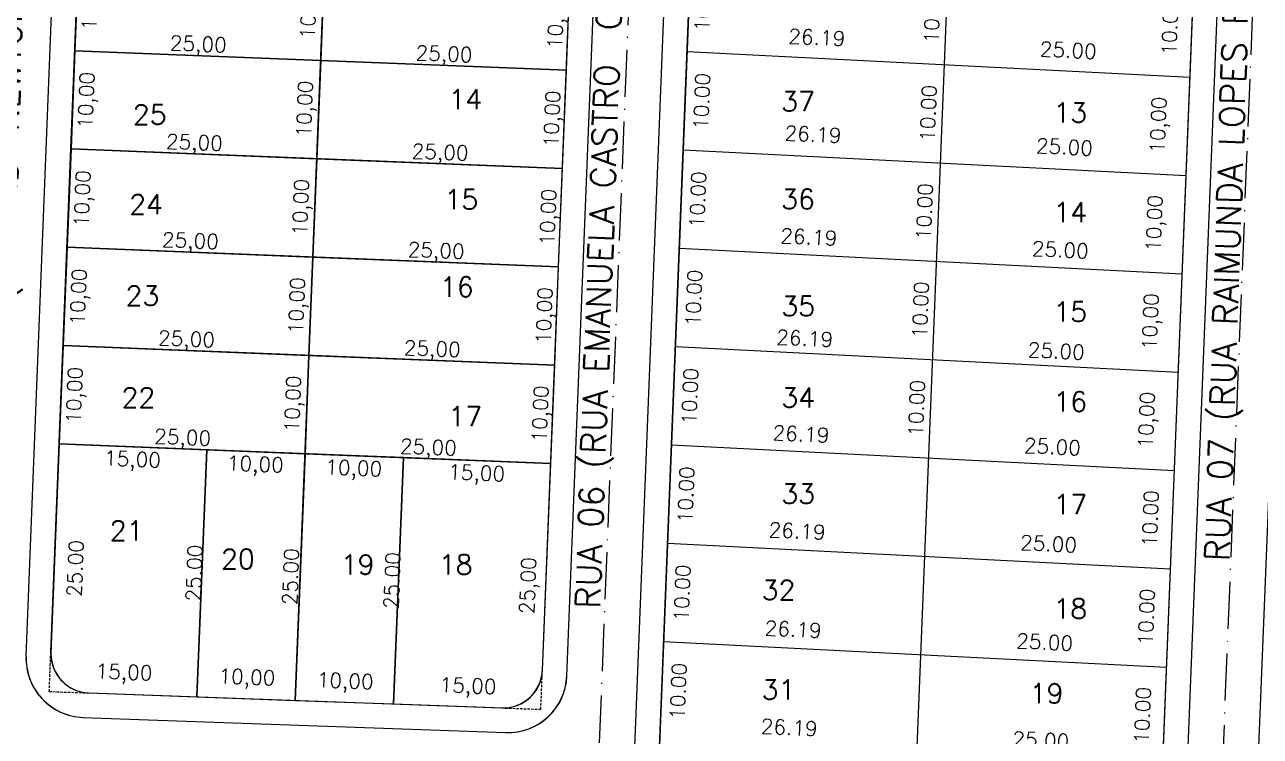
# Model space of a CAD drawing. Header units: millimetres. Extents: x 1794 to 8081, y 409 to 2272.
# Drawn here: x 5747 to 5872.6, y 825.3 to 897.6 of the extents above; entities that cross this region are included whole.
import ezdxf
from ezdxf.enums import TextEntityAlignment as Align

# ---------------------------------------------------------------- set-up
doc = ezdxf.new("R2010")
doc.units = ezdxf.units.MM
doc.linetypes.add('ACAD_ISO10W100', pattern=[18, 12, -3, 0, -3])
doc.linetypes.add('HIDDEN', pattern=[0.375, 0.25, -0.125])
for name, color, linetype in [('02 - EIXO VIA', 2, 'ACAD_ISO10W100'), ('03 - CALÇADA', 1, 'Continuous'), ('BOUNDARY LOTES', 2, 'Continuous'), ('boundary quadras', 232, 'Continuous'), ('COT', 8, 'Continuous'), ('LOTES', 2, 'Continuous'), ('PROJEÇÃO', 8, 'HIDDEN'), ('QUADRAS', 3, 'Continuous'), ('texto - ruas', 2, 'Continuous'), ('Texto Lotes', 31, 'Continuous')]:
    doc.layers.add(name, color=color, linetype=linetype)
doc.styles.add('arcad1', font='romans.shx')
doc.dimstyles.new('REGIS', dxfattribs={"dimtxt": 1.5, "dimasz": 0.12, "dimexe": 0, "dimexo": 0, "dimgap": 0, "dimtad": 0, "dimzin": 4, "dimdsep": 46, "dimtxsty": 'arcad1', "dimblk1": 'BOLA', "dimblk2": 'BOLA', "dimsah": 1, "dimcen": 0.12, "dimse1": 1, "dimse2": 1, "dimsd1": 1, "dimsd2": 1, "dimclrd": 256, "dimclre": 8, "dimclrt": 1, "dimadec": 0, "dimazin": 0, "dimtfac": 1.2, "dimtix": 1, "dimtmove": 2, "dimatfit": 3, "dimldrblk": 'BOLA', "dimfxl": 0, "dimfxlon": 1, "dimtvp": 2, "dimtolj": 1, "dimtzin": 4, "dimarcsym": 0})

# ---------------------------------------------------------------- blocks, each defined once
blk = doc.blocks.new('*D857')
at = {"layer": 'Defpoints', "color": 0}
for p in [(5814.73, 904.84), (5814.33, 894.85), (5818.73, 894.67)]:
    blk.add_point(p, dxfattribs=at)
at = {"layer": 'COT', "color": 1, "insert": (5815.93, 899.79), "char_height": 1.5, "attachment_point": 5, "rotation": 87.719, "style": 'arcad1'}
blk.add_mtext('\\A1;10.00', dxfattribs=at)
blk = doc.blocks.new('BOLA')
for p, q in [((-1, 0), (1, 0)), ((0, -1), (0, 1))]:
    blk.add_line(p, q)
blk.add_circle((0, 0), 0.3)
blk = doc.blocks.new('*D858')
at = {"layer": 'Defpoints', "color": 0}
for p in [(5814.33, 894.85), (5813.94, 884.86), (5818.61, 884.67)]:
    blk.add_point(p, dxfattribs=at)
at = {"layer": 'COT', "color": 1, "insert": (5815.82, 889.79), "char_height": 1.5, "attachment_point": 5, "rotation": 87.719, "style": 'arcad1'}
blk.add_mtext('\\A1;10.00', dxfattribs=at)
blk = doc.blocks.new('*D859')
at = {"layer": 'Defpoints', "color": 0}
for p in [(5813.94, 884.86), (5813.54, 874.86), (5818.22, 874.68)]:
    blk.add_point(p, dxfattribs=at)
at = {"layer": 'COT', "color": 1, "insert": (5815.42, 879.79), "char_height": 1.5, "attachment_point": 5, "rotation": 87.719, "style": 'arcad1'}
blk.add_mtext('\\A1;10.00', dxfattribs=at)
blk = doc.blocks.new('*D860')
at = {"layer": 'Defpoints', "color": 0}
for p in [(5813.54, 874.86), (5813.14, 864.87), (5817.82, 864.68)]:
    blk.add_point(p, dxfattribs=at)
at = {"layer": 'COT', "color": 1, "insert": (5815.02, 869.8), "char_height": 1.5, "attachment_point": 5, "rotation": 87.719, "style": 'arcad1'}
blk.add_mtext('\\A1;10.00', dxfattribs=at)
blk = doc.blocks.new('*D861')
at = {"layer": 'Defpoints', "color": 0}
for p in [(5813.14, 864.87), (5812.74, 854.88), (5817.42, 854.69)]:
    blk.add_point(p, dxfattribs=at)
at = {"layer": 'COT', "color": 1, "insert": (5814.62, 859.81), "char_height": 1.5, "attachment_point": 5, "rotation": 87.719, "style": 'arcad1'}
blk.add_mtext('\\A1;10.00', dxfattribs=at)
blk = doc.blocks.new('*D862')
at = {"layer": 'Defpoints', "color": 0}
for p in [(5812.74, 854.88), (5812.34, 844.89), (5817.02, 844.7)]:
    blk.add_point(p, dxfattribs=at)
at = {"layer": 'COT', "color": 1, "insert": (5814.22, 849.81), "char_height": 1.5, "attachment_point": 5, "rotation": 87.719, "style": 'arcad1'}
blk.add_mtext('\\A1;10.00', dxfattribs=at)
blk = doc.blocks.new('*D863')
at = {"layer": 'Defpoints', "color": 0}
for p in [(5812.34, 844.89), (5811.95, 834.89), (5816.62, 834.71)]:
    blk.add_point(p, dxfattribs=at)
at = {"layer": 'COT', "color": 1, "insert": (5813.83, 839.82), "char_height": 1.5, "attachment_point": 5, "rotation": 87.719, "style": 'arcad1'}
blk.add_mtext('\\A1;10.00', dxfattribs=at)
blk = doc.blocks.new('*D864')
at = {"layer": 'Defpoints', "color": 0}
for p in [(5811.95, 834.89), (5811.55, 824.9), (5816.23, 824.71)]:
    blk.add_point(p, dxfattribs=at)
at = {"layer": 'COT', "color": 1, "insert": (5813.43, 829.83), "char_height": 1.5, "attachment_point": 5, "rotation": 87.719, "style": 'arcad1'}
blk.add_mtext('\\A1;10.00', dxfattribs=at)
blk = doc.blocks.new('*D875')
at = {"layer": 'Defpoints', "color": 0}
for p in [(5840.89, 903.51), (5840.49, 893.52), (5842.05, 893.46)]:
    blk.add_point(p, dxfattribs=at)
at = {"layer": 'COT', "color": 1, "insert": (5839.25, 898.58), "char_height": 1.5, "attachment_point": 5, "rotation": 87.719, "style": 'arcad1'}
blk.add_mtext('\\A1;10.00', dxfattribs=at)
blk = doc.blocks.new('*D876')
at = {"layer": 'Defpoints', "color": 0}
for p in [(5840.49, 893.52), (5840.09, 883.53), (5841.65, 883.47)]:
    blk.add_point(p, dxfattribs=at)
at = {"layer": 'COT', "color": 1, "insert": (5838.85, 888.58), "char_height": 1.5, "attachment_point": 5, "rotation": 87.719, "style": 'arcad1'}
blk.add_mtext('\\A1;10.00', dxfattribs=at)
blk = doc.blocks.new('*D877')
at = {"layer": 'Defpoints', "color": 0}
for p in [(5840.09, 883.53), (5839.69, 873.54), (5841.26, 873.47)]:
    blk.add_point(p, dxfattribs=at)
at = {"layer": 'COT', "color": 1, "insert": (5838.46, 878.59), "char_height": 1.5, "attachment_point": 5, "rotation": 87.719, "style": 'arcad1'}
blk.add_mtext('\\A1;10.00', dxfattribs=at)
blk = doc.blocks.new('*D878')
at = {"layer": 'Defpoints', "color": 0}
for p in [(5839.69, 873.54), (5839.3, 863.54), (5840.86, 863.48)]:
    blk.add_point(p, dxfattribs=at)
at = {"layer": 'COT', "color": 1, "insert": (5838.06, 868.6), "char_height": 1.5, "attachment_point": 5, "rotation": 87.719, "style": 'arcad1'}
blk.add_mtext('\\A1;10.00', dxfattribs=at)
blk = doc.blocks.new('*D879')
at = {"layer": 'Defpoints', "color": 0}
for p in [(5839.3, 863.54), (5838.9, 853.55), (5840.46, 853.49)]:
    blk.add_point(p, dxfattribs=at)
at = {"layer": 'COT', "color": 1, "insert": (5837.66, 858.6), "char_height": 1.5, "attachment_point": 5, "rotation": 87.719, "style": 'arcad1'}
blk.add_mtext('\\A1;10.00', dxfattribs=at)
blk = doc.blocks.new('*D887')
at = {"layer": 'Defpoints', "color": 0}
for p in [(5865.86, 902.25), (5865.46, 892.25), (5866.21, 892.23)]:
    blk.add_point(p, dxfattribs=at)
at = {"layer": 'COT', "color": 1, "insert": (5863.41, 897.34), "char_height": 1.5, "attachment_point": 5, "rotation": 87.719, "style": 'arcad1'}
blk.add_mtext('\\A1;10.00', dxfattribs=at)
blk = doc.blocks.new('*D888')
at = {"layer": 'Defpoints', "color": 0}
for p in [(5863.87, 852.28), (5863.47, 842.29), (5864.22, 842.26)]:
    blk.add_point(p, dxfattribs=at)
at = {"layer": 'COT', "color": 1, "insert": (5861.42, 847.38), "char_height": 1.5, "attachment_point": 5, "rotation": 87.719, "style": 'arcad1'}
blk.add_mtext('\\A1;10.00', dxfattribs=at)
blk = doc.blocks.new('*D889')
at = {"layer": 'Defpoints', "color": 0}
for p in [(5863.47, 842.29), (5863.07, 832.3), (5863.82, 832.27)]:
    blk.add_point(p, dxfattribs=at)
at = {"layer": 'COT', "color": 1, "insert": (5861.02, 837.38), "char_height": 1.5, "attachment_point": 5, "rotation": 87.719, "style": 'arcad1'}
blk.add_mtext('\\A1;10.00', dxfattribs=at)
blk = doc.blocks.new('*D890')
at = {"layer": 'Defpoints', "color": 0}
for p in [(5863.07, 832.3), (5862.67, 822.31), (5863.42, 822.28)]:
    blk.add_point(p, dxfattribs=at)
at = {"layer": 'COT', "color": 1, "insert": (5860.62, 827.39), "char_height": 1.5, "attachment_point": 5, "rotation": 87.719, "style": 'arcad1'}
blk.add_mtext('\\A1;10.00', dxfattribs=at)
blk = doc.blocks.new('*D905')
at = {"layer": 'Defpoints', "color": 0}
for p in [(5811.55, 824.9), (5837.7, 823.57), (5837.65, 822.5)]:
    blk.add_point(p, dxfattribs=at)
at = {"layer": 'COT', "color": 1, "insert": (5824.72, 826.16), "char_height": 1.5, "attachment_point": 5, "rotation": 357.0961, "style": 'arcad1'}
blk.add_mtext('\\A1;26.19', dxfattribs=at)
blk = doc.blocks.new('*D194')
at = {"layer": 'Defpoints', "color": 0}
for p in [(5837.7, 823.57), (5862.67, 822.31), (5862.62, 821.24)]:
    blk.add_point(p, dxfattribs=at)
at = {"layer": 'COT', "color": 1, "insert": (5850.29, 824.87), "char_height": 1.5, "attachment_point": 5, "rotation": 357.0961, "style": 'arcad1'}
blk.add_mtext('\\A1;25.00', dxfattribs=at)
blk = doc.blocks.new('*D906')
at = {"layer": 'Defpoints', "color": 0}
for p in [(5811.95, 834.89), (5838.1, 833.57), (5838.05, 832.48)]:
    blk.add_point(p, dxfattribs=at)
at = {"layer": 'COT', "color": 1, "insert": (5825.12, 836.14), "char_height": 1.5, "attachment_point": 5, "rotation": 357.0961, "style": 'arcad1'}
blk.add_mtext('\\A1;26.19', dxfattribs=at)
blk = doc.blocks.new('*D907')
at = {"layer": 'Defpoints', "color": 0}
for p in [(5838.1, 833.57), (5863.07, 832.3), (5863.02, 831.21)]:
    blk.add_point(p, dxfattribs=at)
at = {"layer": 'COT', "color": 1, "insert": (5850.68, 834.84), "char_height": 1.5, "attachment_point": 5, "rotation": 357.0961, "style": 'arcad1'}
blk.add_mtext('\\A1;25.00', dxfattribs=at)
blk = doc.blocks.new('*D908')
at = {"layer": 'Defpoints', "color": 0}
for p in [(5812.34, 844.89), (5838.5, 843.56), (5838.45, 842.47)]:
    blk.add_point(p, dxfattribs=at)
at = {"layer": 'COT', "color": 1, "insert": (5825.52, 846.13), "char_height": 1.5, "attachment_point": 5, "rotation": 357.0961, "style": 'arcad1'}
blk.add_mtext('\\A1;26.19', dxfattribs=at)
blk = doc.blocks.new('*D909')
at = {"layer": 'Defpoints', "color": 0}
for p in [(5838.5, 843.56), (5863.47, 842.29), (5863.41, 841.2)]:
    blk.add_point(p, dxfattribs=at)
at = {"layer": 'COT', "color": 1, "insert": (5851.08, 844.83), "char_height": 1.5, "attachment_point": 5, "rotation": 357.0961, "style": 'arcad1'}
blk.add_mtext('\\A1;25.00', dxfattribs=at)
blk = doc.blocks.new('*D910')
at = {"layer": 'Defpoints', "color": 0}
for p in [(5812.74, 854.88), (5838.9, 853.55), (5838.84, 852.33)]:
    blk.add_point(p, dxfattribs=at)
at = {"layer": 'COT', "color": 1, "insert": (5825.91, 855.99), "char_height": 1.5, "attachment_point": 5, "rotation": 357.0961, "style": 'arcad1'}
blk.add_mtext('\\A1;26.19', dxfattribs=at)
blk = doc.blocks.new('*D195')
at = {"layer": 'Defpoints', "color": 0}
for p in [(5838.9, 853.55), (5863.87, 852.28), (5863.81, 851.07)]:
    blk.add_point(p, dxfattribs=at)
at = {"layer": 'COT', "color": 1, "insert": (5851.47, 854.7), "char_height": 1.5, "attachment_point": 5, "rotation": 357.0961, "style": 'arcad1'}
blk.add_mtext('\\A1;25.00', dxfattribs=at)
blk = doc.blocks.new('*D196')
at = {"layer": 'Defpoints', "color": 0}
for p in [(5813.14, 864.87), (5839.3, 863.54), (5839.22, 862.05)]:
    blk.add_point(p, dxfattribs=at)
at = {"layer": 'COT', "color": 1, "insert": (5826.29, 865.71), "char_height": 1.5, "attachment_point": 5, "rotation": 357.0961, "style": 'arcad1'}
blk.add_mtext('\\A1;26.19', dxfattribs=at)
blk = doc.blocks.new('*D911')
at = {"layer": 'Defpoints', "color": 0}
for p in [(5839.3, 863.54), (5864.27, 862.28), (5864.19, 860.79)]:
    blk.add_point(p, dxfattribs=at)
at = {"layer": 'COT', "color": 1, "insert": (5851.86, 864.42), "char_height": 1.5, "attachment_point": 5, "rotation": 357.0961, "style": 'arcad1'}
blk.add_mtext('\\A1;25.00', dxfattribs=at)
blk = doc.blocks.new('*D912')
at = {"layer": 'Defpoints', "color": 0}
for p in [(5813.54, 874.86), (5839.69, 873.54), (5839.63, 872.35)]:
    blk.add_point(p, dxfattribs=at)
at = {"layer": 'COT', "color": 1, "insert": (5826.71, 876.01), "char_height": 1.5, "attachment_point": 5, "rotation": 357.0961, "style": 'arcad1'}
blk.add_mtext('\\A1;26.19', dxfattribs=at)
blk = doc.blocks.new('*D913')
at = {"layer": 'Defpoints', "color": 0}
for p in [(5839.69, 873.54), (5864.66, 872.27), (5864.6, 871.08)]:
    blk.add_point(p, dxfattribs=at)
at = {"layer": 'COT', "color": 1, "insert": (5852.27, 874.71), "char_height": 1.5, "attachment_point": 5, "rotation": 357.0961, "style": 'arcad1'}
blk.add_mtext('\\A1;25.00', dxfattribs=at)
blk = doc.blocks.new('*D914')
at = {"layer": 'Defpoints', "color": 0}
for p in [(5813.94, 884.86), (5840.09, 883.53), (5840.06, 882.79)]:
    blk.add_point(p, dxfattribs=at)
at = {"layer": 'COT', "color": 1, "insert": (5827.13, 886.45), "char_height": 1.5, "attachment_point": 5, "rotation": 357.0961, "style": 'arcad1'}
blk.add_mtext('\\A1;26.19', dxfattribs=at)
blk = doc.blocks.new('*D915')
at = {"layer": 'Defpoints', "color": 0}
for p in [(5840.09, 883.53), (5865.06, 882.26), (5865.02, 881.53)]:
    blk.add_point(p, dxfattribs=at)
at = {"layer": 'COT', "color": 1, "insert": (5852.69, 885.16), "char_height": 1.5, "attachment_point": 5, "rotation": 357.0961, "style": 'arcad1'}
blk.add_mtext('\\A1;25.00', dxfattribs=at)
blk = doc.blocks.new('*D197')
at = {"layer": 'Defpoints', "color": 0}
for p in [(5814.33, 894.85), (5840.49, 893.52), (5840.45, 892.63)]:
    blk.add_point(p, dxfattribs=at)
at = {"layer": 'COT', "color": 1, "insert": (5827.52, 896.29), "char_height": 1.5, "attachment_point": 5, "rotation": 357.0961, "style": 'arcad1'}
blk.add_mtext('\\A1;26.19', dxfattribs=at)
blk = doc.blocks.new('*D198')
at = {"layer": 'Defpoints', "color": 0}
for p in [(5840.49, 893.52), (5865.46, 892.25), (5865.42, 891.36)]:
    blk.add_point(p, dxfattribs=at)
at = {"layer": 'COT', "color": 1, "insert": (5853.08, 894.99), "char_height": 1.5, "attachment_point": 5, "rotation": 357.0961, "style": 'arcad1'}
blk.add_mtext('\\A1;25.00', dxfattribs=at)
blk = doc.blocks.new('*D1301')
at = {"layer": 'Defpoints', "color": 0}
for p in [(5777.49, 903.94), (5777.09, 893.95), (5779.44, 893.86)]:
    blk.add_point(p, dxfattribs=at)
at = {"layer": 'COT', "color": 1, "insert": (5776.07, 898.99), "char_height": 1.5, "attachment_point": 5, "rotation": 87.719, "style": 'arcad1'}
blk.add_mtext('\\A1;10,00', dxfattribs=at)
blk = doc.blocks.new('*D1302')
at = {"layer": 'Defpoints', "color": 0}
for p in [(5777.09, 893.95), (5776.69, 883.96), (5779.04, 883.86)]:
    blk.add_point(p, dxfattribs=at)
at = {"layer": 'COT', "color": 1, "insert": (5775.67, 889), "char_height": 1.5, "attachment_point": 5, "rotation": 87.719, "style": 'arcad1'}
blk.add_mtext('\\A1;10,00', dxfattribs=at)
blk = doc.blocks.new('*D1303')
at = {"layer": 'Defpoints', "color": 0}
for p in [(5776.69, 883.96), (5776.3, 873.97), (5778.64, 873.87)]:
    blk.add_point(p, dxfattribs=at)
at = {"layer": 'COT', "color": 1, "insert": (5775.27, 879.01), "char_height": 1.5, "attachment_point": 5, "rotation": 87.719, "style": 'arcad1'}
blk.add_mtext('\\A1;10,00', dxfattribs=at)
blk = doc.blocks.new('*D1304')
at = {"layer": 'Defpoints', "color": 0}
for p in [(5776.3, 873.97), (5775.9, 863.97), (5778.24, 863.88)]:
    blk.add_point(p, dxfattribs=at)
at = {"layer": 'COT', "color": 1, "insert": (5774.87, 869.02), "char_height": 1.5, "attachment_point": 5, "rotation": 87.719, "style": 'arcad1'}
blk.add_mtext('\\A1;10,00', dxfattribs=at)
blk = doc.blocks.new('*D1305')
at = {"layer": 'Defpoints', "color": 0}
for p in [(5775.9, 863.97), (5775.49, 853.98), (5777.84, 853.89)]:
    blk.add_point(p, dxfattribs=at)
at = {"layer": 'COT', "color": 1, "insert": (5774.47, 859.03), "char_height": 1.5, "attachment_point": 5, "rotation": 87.719, "style": 'arcad1'}
blk.add_mtext('\\A1;10,00', dxfattribs=at)
blk = doc.blocks.new('*D1306')
at = {"layer": 'Defpoints', "color": 0}
for p in [(5775.5, 853.98), (5774.59, 828.91), (5776.57, 828.84)]:
    blk.add_point(p, dxfattribs=at)
at = {"layer": 'COT', "color": 1, "insert": (5774.03, 841.48), "char_height": 1.5, "attachment_point": 5, "rotation": 87.9336, "style": 'arcad1'}
blk.add_mtext('\\A1;25.00', dxfattribs=at)
blk = doc.blocks.new('*D1307')
at = {"layer": 'Defpoints', "color": 0}
for p in [(5785.49, 853.58), (5787.84, 853.49), (5784.49, 828.55)]:
    blk.add_point(p, dxfattribs=at)
at = {"layer": 'COT', "color": 1, "insert": (5784.34, 841.09), "char_height": 1.5, "attachment_point": 5, "rotation": 87.719, "style": 'arcad1'}
blk.add_mtext('\\A1;25.00', dxfattribs=at)
blk = doc.blocks.new('*D1308')
at = {"layer": 'Defpoints', "color": 0}
for p in [(5765.51, 854.38), (5764.6, 829.27), (5766.77, 829.19)]:
    blk.add_point(p, dxfattribs=at)
at = {"layer": 'COT', "color": 1, "insert": (5764.23, 841.85), "char_height": 1.5, "attachment_point": 5, "rotation": 87.9336, "style": 'arcad1'}
blk.add_mtext('\\A1;25.00', dxfattribs=at)
blk = doc.blocks.new('*D1309')
at = {"layer": 'Defpoints', "color": 0}
for p in [(5800.48, 852.99), (5802.44, 852.91), (5799.46, 828.01)]:
    blk.add_point(p, dxfattribs=at)
at = {"layer": 'COT', "color": 1, "insert": (5798.36, 840.56), "char_height": 1.5, "attachment_point": 5, "rotation": 87.6736, "style": 'arcad1'}
blk.add_mtext('\\A1;25,00', dxfattribs=at)
blk = doc.blocks.new('*D1310')
at = {"layer": 'Defpoints', "color": 0}
for p in [(5750.5, 854.98), (5755.64, 854.77), (5749.49, 829.83)]:
    blk.add_point(p, dxfattribs=at)
at = {"layer": 'COT', "color": 1, "insert": (5752.14, 842.32), "char_height": 1.5, "attachment_point": 5, "rotation": 87.719, "style": 'arcad1'}
blk.add_mtext('\\A1;25.00', dxfattribs=at)
blk = doc.blocks.new('*D1311')
at = {"layer": 'Defpoints', "color": 0}
for p in [(5750.89, 864.97), (5756.04, 864.76), (5750.5, 854.98)]:
    blk.add_point(p, dxfattribs=at)
at = {"layer": 'COT', "color": 1, "insert": (5752.27, 859.91), "char_height": 1.5, "attachment_point": 5, "rotation": 87.719, "style": 'arcad1'}
blk.add_mtext('\\A1;10,00', dxfattribs=at)
blk = doc.blocks.new('*D1312')
at = {"layer": 'Defpoints', "color": 0}
for p in [(5751.31, 874.96), (5756.44, 874.76), (5750.89, 864.97)]:
    blk.add_point(p, dxfattribs=at)
at = {"layer": 'COT', "color": 1, "insert": (5752.67, 869.9), "char_height": 1.5, "attachment_point": 5, "rotation": 87.719, "style": 'arcad1'}
blk.add_mtext('\\A1;10,00', dxfattribs=at)
blk = doc.blocks.new('*D1313')
at = {"layer": 'Defpoints', "color": 0}
for p in [(5751.71, 884.95), (5756.84, 884.75), (5751.31, 874.96)]:
    blk.add_point(p, dxfattribs=at)
at = {"layer": 'COT', "color": 1, "insert": (5753.07, 879.89), "char_height": 1.5, "attachment_point": 5, "rotation": 87.719, "style": 'arcad1'}
blk.add_mtext('\\A1;10,00', dxfattribs=at)
blk = doc.blocks.new('*D1314')
at = {"layer": 'Defpoints', "color": 0}
for p in [(5752.1, 894.94), (5757.24, 894.74), (5751.71, 884.95)]:
    blk.add_point(p, dxfattribs=at)
at = {"layer": 'COT', "color": 1, "insert": (5753.47, 889.89), "char_height": 1.5, "attachment_point": 5, "rotation": 87.719, "style": 'arcad1'}
blk.add_mtext('\\A1;10,00', dxfattribs=at)
blk = doc.blocks.new('*D1315')
at = {"layer": 'Defpoints', "color": 0}
for p in [(5752.5, 904.94), (5757.63, 904.73), (5752.1, 894.94)]:
    blk.add_point(p, dxfattribs=at)
at = {"layer": 'COT', "color": 1, "insert": (5753.87, 899.88), "char_height": 1.5, "attachment_point": 5, "rotation": 87.719, "style": 'arcad1'}
blk.add_mtext('\\A1;10,00', dxfattribs=at)
blk = doc.blocks.new('*D1328')
at = {"layer": 'Defpoints', "color": 0}
for p in [(5802.45, 902.95), (5802.05, 892.96), (5804.58, 892.86)]:
    blk.add_point(p, dxfattribs=at)
at = {"layer": 'COT', "color": 1, "insert": (5801.21, 897.99), "char_height": 1.5, "attachment_point": 5, "rotation": 87.7435, "style": 'arcad1'}
blk.add_mtext('\\A1;10,00', dxfattribs=at)
blk = doc.blocks.new('*D1329')
at = {"layer": 'Defpoints', "color": 0}
for p in [(5802.05, 892.96), (5801.65, 882.96), (5804.19, 882.86)]:
    blk.add_point(p, dxfattribs=at)
at = {"layer": 'COT', "color": 1, "insert": (5800.82, 888), "char_height": 1.5, "attachment_point": 5, "rotation": 87.7435, "style": 'arcad1'}
blk.add_mtext('\\A1;10,00', dxfattribs=at)
blk = doc.blocks.new('*D1330')
at = {"layer": 'Defpoints', "color": 0}
for p in [(5801.65, 882.96), (5801.25, 872.97), (5803.79, 872.87)]:
    blk.add_point(p, dxfattribs=at)
at = {"layer": 'COT', "color": 1, "insert": (5800.42, 878.01), "char_height": 1.5, "attachment_point": 5, "rotation": 87.7435, "style": 'arcad1'}
blk.add_mtext('\\A1;10,00', dxfattribs=at)
blk = doc.blocks.new('*D1331')
at = {"layer": 'Defpoints', "color": 0}
for p in [(5801.25, 872.97), (5800.85, 862.98), (5803.4, 862.88)]:
    blk.add_point(p, dxfattribs=at)
at = {"layer": 'COT', "color": 1, "insert": (5800.03, 868.02), "char_height": 1.5, "attachment_point": 5, "rotation": 87.7435, "style": 'arcad1'}
blk.add_mtext('\\A1;10,00', dxfattribs=at)
blk = doc.blocks.new('*D1332')
at = {"layer": 'Defpoints', "color": 0}
for p in [(5800.85, 862.98), (5800.48, 852.99), (5803.01, 852.89)]:
    blk.add_point(p, dxfattribs=at)
at = {"layer": 'COT', "color": 1, "insert": (5799.63, 858.02), "char_height": 1.5, "attachment_point": 5, "rotation": 87.7435, "style": 'arcad1'}
blk.add_mtext('\\A1;10,00', dxfattribs=at)
blk = doc.blocks.new('*D1333')
at = {"layer": 'Defpoints', "color": 0}
for p in [(5750.52, 854.98), (5765.51, 854.38), (5765.31, 849.34)]:
    blk.add_point(p, dxfattribs=at)
at = {"layer": 'COT', "color": 1, "insert": (5757.95, 853.21), "char_height": 1.5, "attachment_point": 5, "rotation": 357.719, "style": 'arcad1'}
blk.add_mtext('\\A1;15,00', dxfattribs=at)
blk = doc.blocks.new('*D1334')
at = {"layer": 'Defpoints', "color": 0}
for p in [(5765.51, 854.38), (5775.5, 853.98), (5775.3, 848.94)]:
    blk.add_point(p, dxfattribs=at)
at = {"layer": 'COT', "color": 1, "insert": (5770.44, 852.71), "char_height": 1.5, "attachment_point": 5, "rotation": 357.719, "style": 'arcad1'}
blk.add_mtext('\\A1;10,00', dxfattribs=at)
blk = doc.blocks.new('*D1335')
at = {"layer": 'Defpoints', "color": 0}
for p in [(5775.5, 853.98), (5785.49, 853.58), (5785.29, 848.54)]:
    blk.add_point(p, dxfattribs=at)
at = {"layer": 'COT', "color": 1, "insert": (5780.44, 852.31), "char_height": 1.5, "attachment_point": 5, "rotation": 357.719, "style": 'arcad1'}
blk.add_mtext('\\A1;10,00', dxfattribs=at)
blk = doc.blocks.new('*D1336')
at = {"layer": 'Defpoints', "color": 0}
for p in [(5785.49, 853.58), (5800.48, 852.99), (5800.28, 847.95)]:
    blk.add_point(p, dxfattribs=at)
at = {"layer": 'COT', "color": 1, "insert": (5792.93, 851.81), "char_height": 1.5, "attachment_point": 5, "rotation": 357.719, "style": 'arcad1'}
blk.add_mtext('\\A1;15,00', dxfattribs=at)
blk = doc.blocks.new('*D1337')
at = {"layer": 'Defpoints', "color": 0}
for p in [(5749.78, 836.25), (5764.76, 835.65), (5764.44, 827.7)]:
    blk.add_point(p, dxfattribs=at)
at = {"layer": 'COT', "color": 1, "insert": (5757.09, 831.57), "char_height": 1.5, "attachment_point": 5, "rotation": 357.719, "style": 'arcad1'}
blk.add_mtext('\\A1;15,00', dxfattribs=at)
blk = doc.blocks.new('*D1338')
at = {"layer": 'Defpoints', "color": 0}
for p in [(5764.51, 829.31), (5774.5, 828.91), (5774.44, 827.31)]:
    blk.add_point(p, dxfattribs=at)
at = {"layer": 'COT', "color": 1, "insert": (5769.58, 831.07), "char_height": 1.5, "attachment_point": 5, "rotation": 357.719, "style": 'arcad1'}
blk.add_mtext('\\A1;10,00', dxfattribs=at)
blk = doc.blocks.new('*D1339')
at = {"layer": 'Defpoints', "color": 0}
for p in [(5774.5, 828.91), (5784.49, 828.55), (5784.43, 826.91)]:
    blk.add_point(p, dxfattribs=at)
at = {"layer": 'COT', "color": 1, "insert": (5779.57, 830.68), "char_height": 1.5, "attachment_point": 5, "rotation": 357.719, "style": 'arcad1'}
blk.add_mtext('\\A1;10,00', dxfattribs=at)
blk = doc.blocks.new('*D1340')
at = {"layer": 'Defpoints', "color": 0}
for p in [(5799.7, 833.46), (5784.49, 828.55), (5799.42, 826.31)]:
    blk.add_point(p, dxfattribs=at)
at = {"layer": 'COT', "color": 1, "insert": (5792.06, 830.18), "char_height": 1.5, "attachment_point": 5, "rotation": 357.719, "style": 'arcad1'}
blk.add_mtext('\\A1;15,00', dxfattribs=at)
blk = doc.blocks.new('*D1341')
at = {"layer": 'Defpoints', "color": 0}
for p in [(5750.52, 854.98), (5775.5, 853.98), (5775.39, 851.36)]:
    blk.add_point(p, dxfattribs=at)
at = {"layer": 'COT', "color": 1, "insert": (5763.05, 855.43), "char_height": 1.5, "attachment_point": 5, "rotation": 357.719, "style": 'arcad1'}
blk.add_mtext('\\A1;25,00', dxfattribs=at)
blk = doc.blocks.new('*D1342')
at = {"layer": 'Defpoints', "color": 0}
for p in [(5775.5, 853.98), (5800.48, 852.99), (5800.37, 850.37)]:
    blk.add_point(p, dxfattribs=at)
at = {"layer": 'COT', "color": 1, "insert": (5788.03, 854.43), "char_height": 1.5, "attachment_point": 5, "rotation": 357.719, "style": 'arcad1'}
blk.add_mtext('\\A1;25,00', dxfattribs=at)
blk = doc.blocks.new('*D1343')
at = {"layer": 'Defpoints', "color": 0}
for p in [(5750.92, 864.97), (5775.9, 863.97), (5775.79, 861.35)]:
    blk.add_point(p, dxfattribs=at)
at = {"layer": 'COT', "color": 1, "insert": (5763.44, 865.42), "char_height": 1.5, "attachment_point": 5, "rotation": 357.719, "style": 'arcad1'}
blk.add_mtext('\\A1;25,00', dxfattribs=at)
blk = doc.blocks.new('*D1344')
at = {"layer": 'Defpoints', "color": 0}
for p in [(5775.9, 863.97), (5800.87, 862.98), (5800.77, 860.36)]:
    blk.add_point(p, dxfattribs=at)
at = {"layer": 'COT', "color": 1, "insert": (5788.42, 864.43), "char_height": 1.5, "attachment_point": 5, "rotation": 357.719, "style": 'arcad1'}
blk.add_mtext('\\A1;25,00', dxfattribs=at)
blk = doc.blocks.new('*D1345')
at = {"layer": 'Defpoints', "color": 0}
for p in [(5751.31, 874.96), (5776.3, 873.97), (5776.19, 871.35)]:
    blk.add_point(p, dxfattribs=at)
at = {"layer": 'COT', "color": 1, "insert": (5763.84, 875.41), "char_height": 1.5, "attachment_point": 5, "rotation": 357.719, "style": 'arcad1'}
blk.add_mtext('\\A1;25,00', dxfattribs=at)
blk = doc.blocks.new('*D1346')
at = {"layer": 'Defpoints', "color": 0}
for p in [(5776.3, 873.97), (5801.27, 872.97), (5801.17, 870.35)]:
    blk.add_point(p, dxfattribs=at)
at = {"layer": 'COT', "color": 1, "insert": (5788.82, 874.42), "char_height": 1.5, "attachment_point": 5, "rotation": 357.719, "style": 'arcad1'}
blk.add_mtext('\\A1;25,00', dxfattribs=at)
blk = doc.blocks.new('*D1347')
at = {"layer": 'Defpoints', "color": 0}
for p in [(5751.71, 884.95), (5776.69, 883.96), (5776.59, 881.34)]:
    blk.add_point(p, dxfattribs=at)
at = {"layer": 'COT', "color": 1, "insert": (5764.24, 885.4), "char_height": 1.5, "attachment_point": 5, "rotation": 357.719, "style": 'arcad1'}
blk.add_mtext('\\A1;25,00', dxfattribs=at)
blk = doc.blocks.new('*D1348')
at = {"layer": 'Defpoints', "color": 0}
for p in [(5776.69, 883.96), (5801.67, 882.97), (5801.57, 880.34)]:
    blk.add_point(p, dxfattribs=at)
at = {"layer": 'COT', "color": 1, "insert": (5789.22, 884.41), "char_height": 1.5, "attachment_point": 5, "rotation": 357.719, "style": 'arcad1'}
blk.add_mtext('\\A1;25,00', dxfattribs=at)
blk = doc.blocks.new('*D1349')
at = {"layer": 'Defpoints', "color": 0}
for p in [(5752.11, 894.94), (5777.09, 893.95), (5776.99, 891.33)]:
    blk.add_point(p, dxfattribs=at)
at = {"layer": 'COT', "color": 1, "insert": (5764.64, 895.4), "char_height": 1.5, "attachment_point": 5, "rotation": 357.719, "style": 'arcad1'}
blk.add_mtext('\\A1;25,00', dxfattribs=at)
blk = doc.blocks.new('*D1350')
at = {"layer": 'Defpoints', "color": 0}
for p in [(5777.09, 893.95), (5802.07, 892.96), (5801.96, 890.34)]:
    blk.add_point(p, dxfattribs=at)
at = {"layer": 'COT', "color": 1, "insert": (5789.62, 894.4), "char_height": 1.5, "attachment_point": 5, "rotation": 357.719, "style": 'arcad1'}
blk.add_mtext('\\A1;25,00', dxfattribs=at)
blk = doc.blocks.new('*D1548')
at = {"layer": 'Defpoints', "color": 0}
for p in [(5864.27, 862.28), (5865.01, 862.25), (5863.87, 852.28)]:
    blk.add_point(p, dxfattribs=at)
at = {"layer": 'COT', "color": 1, "insert": (5861.25, 857.39), "char_height": 1.5, "attachment_point": 5, "rotation": 87.719, "style": 'arcad1'}
blk.add_mtext('\\A1;10,00', dxfattribs=at)
blk = doc.blocks.new('*D1549')
at = {"layer": 'Defpoints', "color": 0}
for p in [(5864.66, 872.27), (5865.41, 872.24), (5864.27, 862.28)]:
    blk.add_point(p, dxfattribs=at)
at = {"layer": 'COT', "color": 1, "insert": (5861.64, 867.39), "char_height": 1.5, "attachment_point": 5, "rotation": 87.719, "style": 'arcad1'}
blk.add_mtext('\\A1;10,00', dxfattribs=at)
blk = doc.blocks.new('*D1550')
at = {"layer": 'Defpoints', "color": 0}
for p in [(5865.06, 882.26), (5865.81, 882.23), (5864.66, 872.27)]:
    blk.add_point(p, dxfattribs=at)
at = {"layer": 'COT', "color": 1, "insert": (5862.04, 877.38), "char_height": 1.5, "attachment_point": 5, "rotation": 87.719, "style": 'arcad1'}
blk.add_mtext('\\A1;10,00', dxfattribs=at)
blk = doc.blocks.new('*D1551')
at = {"layer": 'Defpoints', "color": 0}
for p in [(5865.46, 892.25), (5866.21, 892.23), (5865.06, 882.26)]:
    blk.add_point(p, dxfattribs=at)
at = {"layer": 'COT', "color": 1, "insert": (5862.44, 887.37), "char_height": 1.5, "attachment_point": 5, "rotation": 87.719, "style": 'arcad1'}
blk.add_mtext('\\A1;10,00', dxfattribs=at)

msp = doc.modelspace()

# ---------------------------------------------------------------- linework, layer by layer
at = {"layer": '02 - EIXO VIA', "ltscale": 0.4}
for p, q in [((5802.816, 758.95), (5812.972, 1013.92)), ((5866.136, 755.945), (5875.869, 1000.317))]:
    msp.add_line(p, q, dxfattribs=at)
at = {"layer": '03 - CALÇADA'}
for p, q in [((5747.136, 833.423), (5754.005, 1005.881)), ((5802.098, 831.392), (5808.884, 1001.76)), ((5806.799, 768.503), (5815.994, 999.346)), ((5862.925, 765.786), (5871.823, 989.174)), ((5870.111, 765.291), (5878.825, 984.075)), ((5752.914, 827.188), (5795.886, 825.635))]:
    msp.add_line(p, q, dxfattribs=at)
for centre, start, end in [((5753.131, 833.184), 177.71902, 267.93003), ((5753.154, 833.183), 177.71902, 267.93003), ((5796.103, 831.631), 267.93003, 357.71902), ((5796.126, 831.63), 267.93003, 357.71902)]:
    msp.add_arc(centre, 6, start, end, dxfattribs=at)
at = {"layer": 'BOUNDARY LOTES'}
for points in [[(5777.489, 903.942), (5752.501, 904.937), (5752.105, 894.945), (5777.091, 893.95)], [(5802.46, 902.947), (5777.489, 903.942), (5777.091, 893.95), (5802.063, 892.955)], [(5777.091, 893.95), (5752.105, 894.945), (5751.708, 884.953), (5776.693, 883.958)], [(5802.063, 892.955), (5777.091, 893.95), (5776.693, 883.958), (5801.666, 882.963)], [(5776.693, 883.958), (5751.708, 884.953), (5751.312, 874.961), (5776.295, 873.965)], [(5801.666, 882.963), (5776.693, 883.958), (5776.295, 873.965), (5801.27, 872.971)], [(5776.295, 873.965), (5751.312, 874.961), (5750.915, 864.968), (5775.897, 863.973)], [(5801.27, 872.971), (5776.295, 873.965), (5775.897, 863.973), (5800.873, 862.979)], [(5775.897, 863.973), (5750.915, 864.968), (5750.519, 854.976), (5775.499, 853.981)], [(5800.873, 862.979), (5775.897, 863.973), (5775.499, 853.981), (5800.476, 852.986)], [(5775.499, 853.981), (5765.507, 854.379), (5764.507, 829.271), (5774.501, 828.91)], [(5785.491, 853.583), (5775.499, 853.981), (5774.501, 828.91), (5784.494, 828.55)]]:
    msp.add_lwpolyline(points, close=True, dxfattribs=at)
for points in [[(5765.507, 854.379), (5750.519, 854.976), (5749.673, 833.665, 0.4034452), (5753.526, 829.667), (5764.507, 829.271)], [(5800.476, 852.986), (5785.491, 853.583), (5784.494, 828.55), (5795.646, 828.148, 0.4026008), (5799.643, 831.988)]]:
    msp.add_lwpolyline(points, format="xyb", close=True, dxfattribs=at)
at = {"layer": 'boundary quadras'}
for points in [[(5806.313, 1000.024, 0.0263675), (5756.443, 1004.269), (5749.654, 833.825, 0.4161219), (5753.517, 829.668, 0.0007071), (5753.529, 829.667), (5795.479, 828.151, 0.4131353), (5799.62, 831.989)], [(5869.231, 986.919, 0.0274041), (5818.45, 998.183), (5809.353, 769.798), (5822.384, 769.279), (5860.485, 767.347)]]:
    msp.add_lwpolyline(points, format="xyb", close=True, dxfattribs=at)
at = {"layer": 'LOTES'}
for p, q in [((5774.5, 828.909), (5780.403, 977.106)), ((5836.511, 793.595), (5843.416, 966.964)), ((5802.049, 892.956), (5752.088, 894.946)), ((5814.334, 894.848), (5865.46, 892.255)), ((5801.651, 882.963), (5751.69, 884.953)), ((5813.936, 884.856), (5865.062, 882.262)), ((5801.253, 872.971), (5751.292, 874.961)), ((5813.538, 874.863), (5864.664, 872.27)), ((5800.855, 862.979), (5750.894, 864.969)), ((5813.14, 864.87), (5864.266, 862.277)), ((5800.476, 852.986), (5750.496, 854.977)), ((5764.507, 829.27), (5765.507, 854.379)), ((5812.742, 854.878), (5863.868, 852.284)), ((5784.494, 828.548), (5785.491, 853.583)), ((5812.344, 844.885), (5863.47, 842.292)), ((5811.946, 834.892), (5863.072, 832.299))]:
    msp.add_line(p, q, dxfattribs=at)
at = {"layer": 'PROJEÇÃO'}
for p, q in [((5749.494, 829.813), (5749.654, 833.825)), ((5799.462, 828.007), (5799.62, 831.989)), ((5749.494, 829.813), (5753.506, 829.668)), ((5795.479, 828.151), (5799.462, 828.007))]:
    msp.add_line(p, q, dxfattribs=at)
at = {"layer": 'QUADRAS'}
for p, q in [((5749.654, 833.825), (5756.483, 1005.282)), ((5799.62, 831.989), (5806.368, 1001.403)), ((5809.313, 768.799), (5818.469, 998.677)), ((5860.447, 766.391), (5869.309, 988.875)), ((5753.506, 829.668), (5795.479, 828.151))]:
    msp.add_line(p, q, dxfattribs=at)
for centre, start, end in [((5753.65, 833.665), 177.71902, 267.93003), ((5795.623, 832.148), 267.93003, 357.71902), ((5795.646, 832.148), 267.93003, 357.71902)]:
    msp.add_arc(centre, 4, start, end, dxfattribs=at)

# ---------------------------------------------------------------- texts
at = {"layer": 'texto - ruas', "char_height": 2.5, "width": 122.85234, "attachment_point": 1}
for s, insert, rotation in [('{\\Fromans|c0;RUA 05 (RUA RDº NEWTON XEREZ RIBEIRO)}', (5743.014, 855.372), 88.38666), ('{\\Fromans|c0;RUA 06 (RUA EMANUELA CASTRO  CARNEIRO)}', (5802.965, 838.27), 87.94466), ('{\\Fromans|c0;RUA 07 (RUA RAIMUNDA LOPES RIBEIRO)}', (5866.955, 843.092), 88.06976)]:
    msp.add_mtext(s, dxfattribs=dict(at, insert=insert, rotation=rotation))
at = {"layer": 'Texto Lotes', "style": 'arcad1'}
for s, p in [('14', (5791.795, 889.996)), ('37', (5825.61, 889.785)), ('25', (5759.707, 888.446)), ('13', (5853.281, 888.646)), ('15', (5791.39, 879.825)), ('36', (5825.61, 879.858)), ('24', (5759.343, 879.314)), ('14', (5853.281, 878.528)), ('16', (5790.922, 870.944)), ('23', (5758.973, 870.033)), ('35', (5825.626, 868.984)), ('15', (5853.281, 868.41)), ('22', (5758.561, 859.692)), ('34', (5825.626, 859.695)), ('16', (5853.281, 859.287)), ('17', (5791.778, 857.797)), ('33', (5825.626, 849.909)), ('17', (5853.281, 848.837)), ('21', (5757.357, 846.171)), ('20', (5768.677, 843.279)), ('19', (5780.843, 842.719)), ('18', (5790.809, 842.719)), ('32', (5823.625, 840.123)), ('18', (5853.281, 838.243)), ('31', (5823.625, 830.005)), ('19', (5850.874, 829.618))]:
    msp.add_text(s, height=2, dxfattribs=at).set_placement(p, align=Align.MIDDLE_CENTER)

# ---------------------------------------------------------------- dimensions: what is measured, and where the dimension line sits
at = {"layer": 'COT'}
for base, p1, p2, angle, picture, middle in [((5757.633, 904.733), (5752.105, 894.945), (5752.501, 904.937), 267.71902, '*D1315', (5753.866, 899.879)), ((5779.435, 893.856), (5777.489, 903.942), (5777.091, 893.95), 87.71902, '*D1301', (5776.066, 898.994)), ((5804.582, 892.856), (5802.447, 902.948), (5802.049, 892.956), 267.74352, '*D1328', (5801.21, 897.992)), ((5757.235, 894.741), (5751.708, 884.953), (5752.105, 894.945), 267.71902, '*D1314', (5753.468, 889.887)), ((5801.964, 890.335), (5777.091, 893.95), (5802.069, 892.958), 177.71902, '*D1350', (5789.618, 894.401)), ((5779.037, 883.864), (5777.091, 893.95), (5776.693, 883.958), 87.71902, '*D1302', (5775.668, 889.002)), ((5804.188, 882.863), (5802.049, 892.956), (5801.651, 882.963), 267.74352, '*D1329', (5800.816, 888)), ((5866.208, 892.225), (5865.062, 882.262), (5865.46, 892.255), 87.71902, '*D1551', (5862.441, 887.371)), ((5801.566, 880.343), (5776.693, 883.958), (5801.671, 882.966), 177.71902, '*D1348', (5789.22, 884.409)), ((5756.837, 884.748), (5751.312, 874.961), (5751.708, 884.953), 267.71902, '*D1313', (5753.07, 879.895)), ((5778.639, 873.872), (5776.693, 883.958), (5776.295, 873.965), 87.71902, '*D1303', (5775.27, 879.01)), ((5803.794, 872.871), (5801.651, 882.963), (5801.253, 872.971), 267.74352, '*D1330', (5800.422, 878.008)), ((5865.81, 882.233), (5864.664, 872.27), (5865.062, 882.262), 87.71902, '*D1550', (5862.043, 877.378)), ((5801.168, 870.351), (5776.295, 873.965), (5801.273, 872.974), 177.71902, '*D1346', (5788.822, 874.417)), ((5756.439, 874.756), (5750.894, 864.969), (5751.312, 874.961), 267.71902, '*D1312', (5752.672, 869.902)), ((5778.241, 863.88), (5776.295, 873.965), (5775.897, 863.973), 87.71902, '*D1304', (5774.872, 869.018)), ((5803.401, 862.879), (5801.253, 872.971), (5800.855, 862.979), 267.74352, '*D1331', (5800.029, 868.016)), ((5865.412, 872.24), (5864.266, 862.277), (5864.664, 872.27), 87.71902, '*D1549', (5861.644, 867.386)), ((5800.77, 860.359), (5775.897, 863.973), (5800.875, 862.982), 177.71902, '*D1344', (5788.424, 864.425)), ((5756.041, 864.764), (5750.496, 854.977), (5750.894, 864.969), 267.71902, '*D1311', (5752.274, 859.91)), ((5777.843, 853.888), (5775.897, 863.973), (5775.486, 853.982), 87.71902, '*D1305', (5774.474, 859.026)), ((5803.007, 852.887), (5800.855, 862.979), (5800.476, 852.986), 267.74352, '*D1332', (5799.635, 858.023)), ((5865.014, 862.247), (5863.868, 852.284), (5864.266, 862.277), 87.71902, '*D1548', (5861.246, 857.393)), ((5800.372, 850.367), (5775.499, 853.981), (5800.477, 852.99), 177.71902, '*D1342', (5788.026, 854.433)), ((5775.298, 848.942), (5765.507, 854.379), (5775.499, 853.981), 177.71902, '*D1334', (5770.444, 852.709)), ((5785.29, 848.544), (5775.499, 853.981), (5785.491, 853.583), 177.71902, '*D1335', (5780.437, 852.311)), ((5800.276, 847.947), (5785.491, 853.583), (5800.476, 852.986), 177.71902, '*D1336', (5792.925, 851.814)), ((5799.416, 826.31), (5784.494, 828.548), (5799.701, 833.464), 177.71902, '*D1340', (5792.065, 830.178)), ((5774.437, 827.305), (5764.508, 829.308), (5774.501, 828.91), 177.71902, '*D1338', (5769.583, 831.073)), ((5784.429, 826.907), (5774.501, 828.91), (5784.494, 828.548), 177.71902, '*D1339', (5779.575, 830.675))]:
    dim = msp.add_linear_dim(base=base, p1=p1, p2=p2, angle=angle, dimstyle='REGIS', override={"dimdsep": 44}, dxfattribs=at)
    dim.commit()
    dim.dimension.update_dxf_attribs({"geometry": picture, "text_midpoint": middle})
for base, p1, p2, angle, picture, middle in [((5818.73, 894.673), (5814.732, 904.841), (5814.334, 894.848), 87.71902, '*D857', (5815.932, 899.789)), ((5842.051, 893.459), (5840.889, 903.514), (5840.491, 893.522), 87.71902, '*D875', (5839.253, 898.575)), ((5866.208, 892.225), (5865.858, 902.248), (5865.46, 892.255), 87.71902, '*D887', (5863.41, 897.341)), ((5865.415, 891.364), (5840.491, 893.522), (5865.46, 892.255), 177.09609, '*D198', (5853.082, 894.994)), ((5841.653, 883.467), (5840.491, 893.522), (5840.093, 883.529), 87.71902, '*D876', (5838.855, 888.582)), ((5865.025, 881.526), (5840.093, 883.529), (5865.062, 882.262), 177.09609, '*D915', (5852.692, 885.156)), ((5818.216, 874.677), (5813.936, 884.856), (5813.538, 874.863), 87.71902, '*D859', (5815.418, 879.792)), ((5841.255, 873.474), (5840.093, 883.529), (5839.695, 873.536), 87.71902, '*D877', (5838.457, 878.59)), ((5864.604, 871.082), (5839.695, 873.536), (5864.664, 872.27), 177.09609, '*D913', (5852.271, 874.711)), ((5817.818, 864.684), (5813.538, 874.863), (5813.14, 864.87), 87.71902, '*D860', (5815.02, 869.8)), ((5840.857, 863.481), (5839.695, 873.536), (5839.297, 863.544), 87.71902, '*D878', (5838.059, 868.597)), ((5864.191, 860.788), (5839.297, 863.544), (5864.266, 862.277), 177.09609, '*D911', (5851.858, 864.417)), ((5817.42, 854.691), (5813.14, 864.87), (5812.742, 854.878), 87.71902, '*D861', (5814.622, 859.807)), ((5840.459, 853.489), (5839.297, 863.544), (5838.899, 853.551), 87.71902, '*D879', (5837.66, 858.604)), ((5863.806, 851.066), (5838.899, 853.551), (5863.868, 852.284), 177.09609, '*D195', (5851.474, 854.695)), ((5817.022, 844.699), (5812.742, 854.878), (5812.344, 844.885), 87.71902, '*D862', (5814.224, 849.814)), ((5864.218, 842.262), (5863.868, 852.284), (5863.47, 842.292), 87.71902, '*D888', (5861.419, 847.378)), ((5863.415, 841.201), (5838.501, 843.558), (5863.47, 842.292), 177.09609, '*D909', (5851.082, 844.831)), ((5816.624, 834.706), (5812.344, 844.885), (5811.946, 834.892), 87.71902, '*D863', (5813.826, 839.822)), ((5863.82, 832.269), (5863.47, 842.292), (5863.072, 832.299), 87.71902, '*D889', (5861.021, 837.385)), ((5863.017, 831.213), (5838.103, 833.566), (5863.072, 832.299), 177.09609, '*D907', (5850.684, 834.842)), ((5816.226, 824.713), (5811.946, 834.892), (5811.547, 824.9), 87.71902, '*D864', (5813.428, 829.829)), ((5863.422, 822.276), (5863.072, 832.299), (5862.674, 822.306), 87.71902, '*D890', (5860.623, 827.392)), ((5862.62, 821.236), (5837.705, 823.573), (5862.674, 822.306), 177.09609, '*D194', (5850.287, 824.865))]:
    dim = msp.add_linear_dim(base=base, p1=p1, p2=p2, angle=angle, dimstyle='REGIS', dxfattribs=at)
    dim.commit()
    dim.dimension.update_dxf_attribs({"geometry": picture, "text_midpoint": middle})
for p1, p2, distance, picture, middle in [((5814.334, 894.848), (5840.491, 893.522), -0.892, '*D197', (5827.519, 896.291)), ((5814.334, 894.848), (5813.936, 884.856), 4.682, '*D858', (5815.816, 889.785)), ((5813.936, 884.856), (5840.093, 883.529), -0.737, '*D914', (5827.129, 886.452)), ((5813.538, 874.863), (5839.695, 873.536), -1.189, '*D912', (5826.708, 876.008)), ((5813.14, 864.87), (5839.297, 863.544), -1.491, '*D196', (5826.295, 865.714)), ((5812.742, 854.878), (5838.899, 853.551), -1.22, '*D910', (5825.91, 855.992)), ((5812.344, 844.885), (5838.501, 843.558), -1.092, '*D908', (5825.519, 846.127)), ((5811.946, 834.892), (5838.103, 833.566), -1.088, '*D906', (5825.121, 836.139)), ((5811.547, 824.9), (5837.705, 823.573), -1.072, '*D905', (5824.724, 826.162))]:
    dim = msp.add_aligned_dim(p1=p1, p2=p2, distance=distance, dimstyle='REGIS', dxfattribs=at)
    dim.commit()
    dim.dimension.update_dxf_attribs({"geometry": picture, "text_midpoint": middle})
for p1, p2, distance, picture, middle in [((5752.111, 894.945), (5777.091, 893.95), -2.621, '*D1349', (5764.639, 895.396)), ((5751.713, 884.953), (5776.693, 883.958), -2.621, '*D1347', (5764.241, 885.404)), ((5751.315, 874.96), (5776.295, 873.965), -2.621, '*D1345', (5763.843, 875.412)), ((5750.917, 864.968), (5775.897, 863.973), -2.621, '*D1343', (5763.445, 865.42)), ((5750.519, 854.976), (5775.499, 853.981), -2.621, '*D1341', (5763.047, 855.428)), ((5750.519, 854.976), (5765.507, 854.379), -5.044, '*D1333', (5757.954, 853.207)), ((5799.462, 828.007), (5800.476, 852.986), -1.964, '*D1309', (5798.363, 840.562)), ((5749.776, 836.249), (5764.761, 835.653), -7.955, '*D1337', (5757.094, 831.57))]:
    dim = msp.add_aligned_dim(p1=p1, p2=p2, distance=distance, dimstyle='REGIS', override={"dimdsep": 44}, dxfattribs=at)
    dim.commit()
    dim.dimension.update_dxf_attribs({"geometry": picture, "text_midpoint": middle})
for p1, p2, distance, picture, middle in [((5749.494, 829.828), (5750.496, 854.977), -5.151, '*D1310', (5752.145, 842.317)), ((5765.507, 854.379), (5764.601, 829.268), 2.173, '*D1308', (5764.228, 841.853)), ((5775.499, 853.981), (5774.594, 828.907), 1.978, '*D1306', (5774.026, 841.481)), ((5784.494, 828.55), (5785.491, 853.583), -2.348, '*D1307', (5784.341, 841.093))]:
    dim = msp.add_aligned_dim(p1=p1, p2=p2, distance=distance, text='25.00', dimstyle='REGIS', override={"dimdsep": 44}, dxfattribs=at)
    dim.commit()
    dim.dimension.update_dxf_attribs({"geometry": picture, "text_midpoint": middle})

doc.saveas('drawing.dxf')
